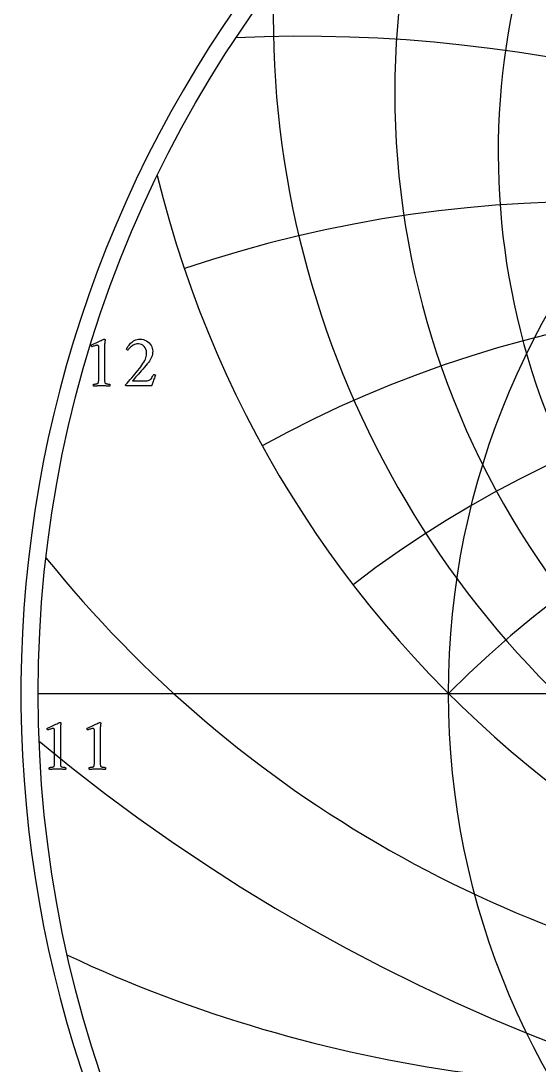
# Model space of a CAD drawing. Header units: millimetres. Extents: x -71 to 71, y -71 to 73.
# Drawn here: x -71.2 to -40.6, y -22 to 39.8 of the extents above; entities that cross this region are included whole.
import ezdxf

# ---------------------------------------------------------------- set-up
doc = ezdxf.new("R2010")
doc.units = ezdxf.units.MM
for name, color, linetype in [('CUT_OUTER', 1, 'Continuous'), ('ENGRAVE', 7, 'Continuous'), ('ENGRAVE_FINE', 8, 'Continuous'), ('TEXT', 5, 'Continuous')]:
    doc.layers.add(name, color=color, linetype=linetype)

msp = doc.modelspace()

# ---------------------------------------------------------------- linework, layer by layer
at = {"layer": 'CUT_OUTER'}
msp.add_arc((-0.0002, -0.0002), 71.2199, 143.788848, 87.803032, dxfattribs=at)
at = {"layer": 'ENGRAVE'}
msp.add_lwpolyline([(-70.2, 0), (70.2, 0)], dxfattribs=at)
for radius in [70.2, 45.9522]:
    msp.add_circle((0, 0), radius, dxfattribs=at)
for centre, radius, start, end in [((0, 31.9775), 43.0096, 131.640882, 48.359118), ((0, 35.5109), 49.1225, 158.934283, 21.065717), ((0, 40.0341), 56.3066, 178.031366, 1.968634), ((0, 45.9522), 64.9862, 193.623472, 346.376528), ((0, -45.9522), 64.9862, 45, 135), ((0, -45.9522), 64.9862, 45, 135), ((-14.1227, 52.7065), 71.3375, 218.773878, 261.913064), ((-33.8126, 58.5652), 81.7605, 244.919203, 279.430551)]:
    msp.add_arc(centre, radius, start, end, dxfattribs=at)
at = {"layer": 'ENGRAVE_FINE'}
for centre, radius, start, end in [((-77.4475, -45.9522), 101.1006, 17.146853, 73.284845), ((-77.4475, -45.9522), 101.1006, 17.146853, 73.284845), ((-54.5299, -45.9522), 84.8334, 21.864224, 92.68985), ((-54.5299, -45.9522), 84.8334, 21.864224, 92.68985), ((-37.5198, -45.9522), 75.0396, 26.898951, 108.68574), ((-37.5198, -45.9522), 75.0396, 26.898951, 108.68574), ((-23.653, -45.9522), 69.1569, 32.348066, 118.786424), ((-23.653, -45.9522), 69.1569, 32.348066, 118.786424), ((-11.4588, -45.9522), 65.9887, 38.331472, 127.454375), ((-11.4588, -45.9522), 65.9887, 38.331472, 127.454375), ((0, 81.6225), 109.7821, 230.287975, 309.712025)]:
    msp.add_arc(centre, radius, start, end, dxfattribs=at)
at = {"layer": 'TEXT'}
for points in [[(-66.6186, 18.6897), (-66.6186, 20.4389), (-66.6199, 20.4818), (-66.6236, 20.5175), (-66.6298, 20.546), (-66.6386, 20.5673), (-66.6503, 20.5828), (-66.6657, 20.5939), (-66.6846, 20.6005), (-66.7072, 20.6027), (-66.7349, 20.6007), (-66.7692, 20.5944), (-66.8102, 20.5841), (-66.8578, 20.5695), (-66.9057, 20.5536), (-66.9474, 20.5391), (-66.9831, 20.5259), (-67.0128, 20.5142), (-67.0302, 20.5305), (-67.0427, 20.5485), (-67.0501, 20.5681), (-67.0526, 20.5895), (-67.0526, 20.5897), (-67.0526, 20.5906), (-67.0526, 20.5919), (-67.0526, 20.5939), (-67.0521, 20.6019), (-67.0504, 20.6083), (-67.0476, 20.613), (-67.0438, 20.616), (-66.9556, 20.656), (-66.8683, 20.6963), (-66.7818, 20.7368), (-66.6961, 20.7777), (-66.6145, 20.8168), (-66.54, 20.8524), (-66.4728, 20.8844), (-66.4127, 20.9127), (-66.363, 20.936), (-66.3269, 20.9526), (-66.3044, 20.9625), (-66.2954, 20.9659), (-66.2865, 20.9659), (-66.2763, 20.9642), (-66.2677, 20.9592), (-66.2608, 20.9509), (-66.2555, 20.9393), (-66.2514, 20.9266), (-66.2478, 20.9149), (-66.2447, 20.9044), (-66.2422, 20.895), (-66.2433, 20.8882), (-66.2467, 20.8679), (-66.2522, 20.834), (-66.2599, 20.7865), (-66.2677, 20.7266), (-66.2732, 20.6553), (-66.2765, 20.5727), (-66.2777, 20.4787), (-66.2777, 18.6897), (-66.2775, 18.6418), (-66.2771, 18.5956), (-66.2764, 18.551), (-66.2754, 18.5081), (-66.2734, 18.468), (-66.2693, 18.4317), (-66.2634, 18.3993), (-66.2555, 18.3708), (-66.248, 18.36), (-66.2345, 18.3498), (-66.2148, 18.3401), (-66.1891, 18.331), (-66.1599, 18.3228), (-66.1299, 18.316), (-66.099, 18.3106), (-66.0673, 18.3066), (-66.0376, 18.3037), (-66.0125, 18.3016), (-65.9922, 18.3004), (-65.9765, 18.3), (-65.9706, 18.2895), (-65.966, 18.2756), (-65.9628, 18.2585), (-65.961, 18.238), (-65.9612, 18.2175), (-65.9638, 18.2003), (-65.9689, 18.1865), (-65.9765, 18.176), (-66.0416, 18.1803), (-66.1038, 18.1843), (-66.1633, 18.188), (-66.2201, 18.1915), (-66.2765, 18.1944), (-66.3352, 18.1965), (-66.3961, 18.1977), (-66.4592, 18.1981), (-66.5198, 18.1977), (-66.5777, 18.1965), (-66.6328, 18.1944), (-66.6851, 18.1915), (-66.7379, 18.188), (-66.7947, 18.1843), (-66.8553, 18.1803), (-66.9198, 18.176), (-66.9274, 18.1865), (-66.9325, 18.2003), (-66.9351, 18.2175), (-66.9353, 18.238), (-66.9335, 18.2585), (-66.9303, 18.2756), (-66.9257, 18.2895), (-66.9198, 18.3), (-66.9041, 18.3004), (-66.8838, 18.3016), (-66.8587, 18.3037), (-66.829, 18.3066), (-66.7973, 18.3106), (-66.7664, 18.316), (-66.7364, 18.3228), (-66.7072, 18.331), (-66.6817, 18.3401), (-66.6629, 18.3498), (-66.6507, 18.36), (-66.6452, 18.3708), (-66.6372, 18.3993), (-66.6308, 18.4317), (-66.6261, 18.468), (-66.6231, 18.5081), (-66.6211, 18.551), (-66.6197, 18.5956), (-66.6189, 18.6418), (-66.6186, 18.6897)], [(-63.2619, 18.8358), (-63.2843, 18.7809), (-63.3073, 18.7223), (-63.3308, 18.6602), (-63.3549, 18.5945), (-63.3787, 18.5282), (-63.4014, 18.4644), (-63.423, 18.4031), (-63.4435, 18.3443), (-63.4618, 18.2914), (-63.4767, 18.2479), (-63.4883, 18.2139), (-63.4966, 18.1893), (-64.9934, 18.1893), (-65.0002, 18.1944), (-65.0073, 18.2009), (-65.0146, 18.2088), (-65.0222, 18.2181), (-65.029, 18.2276), (-65.0338, 18.2363), (-65.0367, 18.2442), (-65.0377, 18.2513), (-64.9464, 18.3542), (-64.8539, 18.4594), (-64.7604, 18.5668), (-64.6657, 18.6764), (-64.5716, 18.7868), (-64.4797, 18.8967), (-64.3901, 19.006), (-64.3026, 19.1148), (-64.2193, 19.2211), (-64.1421, 19.3229), (-64.0709, 19.4204), (-64.0059, 19.5134), (-63.9454, 19.6077), (-63.8968, 19.696), (-63.8602, 19.7782), (-63.8354, 19.8543), (-63.8189, 19.9282), (-63.8072, 20.0038), (-63.8001, 20.081), (-63.7978, 20.1599), (-63.8062, 20.2662), (-63.8315, 20.3636), (-63.8737, 20.4522), (-63.9328, 20.5319), (-64.0049, 20.5978), (-64.0862, 20.6448), (-64.1765, 20.673), (-64.276, 20.6824), (-64.3596, 20.6777), (-64.4377, 20.6636), (-64.5102, 20.6401), (-64.5772, 20.6072), (-64.6383, 20.5687), (-64.6934, 20.5286), (-64.7424, 20.4868), (-64.7853, 20.4433), (-64.8218, 20.4018), (-64.8517, 20.3658), (-64.875, 20.3354), (-64.8916, 20.3105), (-64.905, 20.3123), (-64.9187, 20.3177), (-64.9327, 20.3267), (-64.9469, 20.3392), (-64.9595, 20.3527), (-64.9685, 20.3642), (-64.9739, 20.3737), (-64.9757, 20.3813), (-64.9662, 20.4047), (-64.9508, 20.435), (-64.9296, 20.4722), (-64.9026, 20.5164), (-64.8698, 20.5645), (-64.8312, 20.6138), (-64.7868, 20.6642), (-64.7366, 20.7157), (-64.6814, 20.7658), (-64.622, 20.812), (-64.5585, 20.8543), (-64.4908, 20.8928), (-64.419, 20.9248), (-64.343, 20.9476), (-64.2629, 20.9613), (-64.1786, 20.9659), (-64.0769, 20.9594), (-63.9799, 20.9398), (-63.8876, 20.9073), (-63.8, 20.8618), (-63.7192, 20.806), (-63.6472, 20.7428), (-63.5841, 20.6721), (-63.5298, 20.5939), (-63.4862, 20.5106), (-63.4551, 20.4245), (-63.4364, 20.3357), (-63.4302, 20.244), (-63.4344, 20.1524), (-63.4468, 20.0636), (-63.4676, 19.9775), (-63.4966, 19.8942), (-63.5329, 19.8137), (-63.5752, 19.7359), (-63.6237, 19.6609), (-63.6782, 19.5886), (-63.7555, 19.4941), (-63.8371, 19.3966), (-63.9227, 19.2959), (-64.0125, 19.1923), (-64.1032, 19.0888), (-64.1913, 18.9886), (-64.277, 18.8917), (-64.3602, 18.7982), (-64.4379, 18.7108), (-64.5074, 18.6327), (-64.5686, 18.5636), (-64.6214, 18.5037), (-63.7623, 18.5037), (-63.701, 18.5088), (-63.6455, 18.5242), (-63.5958, 18.5498), (-63.552, 18.5856), (-63.5117, 18.632), (-63.4728, 18.6891), (-63.4353, 18.7571), (-63.3992, 18.8358), (-63.3928, 18.8474), (-63.3826, 18.8557), (-63.3685, 18.8607), (-63.3505, 18.8624), (-63.3427, 18.8618), (-63.3328, 18.8602), (-63.3206, 18.8574), (-63.3062, 18.8535), (-63.2918, 18.8491), (-63.2796, 18.8447), (-63.2697, 18.8402), (-63.2619, 18.8358)], [(-69.2303, -3.9878), (-69.2303, -2.2386), (-69.2316, -2.1957), (-69.2353, -2.16), (-69.2415, -2.1315), (-69.2502, -2.1102), (-69.262, -2.0947), (-69.2774, -2.0836), (-69.2963, -2.077), (-69.3189, -2.0748), (-69.3466, -2.0768), (-69.3809, -2.0831), (-69.4218, -2.0935), (-69.4695, -2.108), (-69.5173, -2.1239), (-69.5591, -2.1384), (-69.5948, -2.1516), (-69.6244, -2.1633), (-69.6419, -2.147), (-69.6543, -2.129), (-69.6618, -2.1094), (-69.6643, -2.0881), (-69.6643, -2.0878), (-69.6643, -2.087), (-69.6643, -2.0856), (-69.6643, -2.0836), (-69.6637, -2.0756), (-69.6621, -2.0692), (-69.6593, -2.0645), (-69.6554, -2.0615), (-69.5673, -2.0215), (-69.48, -1.9812), (-69.3935, -1.9407), (-69.3078, -1.8999), (-69.2262, -1.8607), (-69.1517, -1.8251), (-69.0845, -1.7932), (-69.0244, -1.7648), (-68.9747, -1.7415), (-68.9386, -1.7249), (-68.916, -1.715), (-68.907, -1.7116), (-68.8982, -1.7116), (-68.888, -1.7133), (-68.8794, -1.7183), (-68.8725, -1.7266), (-68.8672, -1.7382), (-68.863, -1.7509), (-68.8594, -1.7626), (-68.8564, -1.7731), (-68.8539, -1.7825), (-68.855, -1.7893), (-68.8583, -1.8096), (-68.8639, -1.8435), (-68.8716, -1.891), (-68.8794, -1.9509), (-68.8849, -2.0222), (-68.8882, -2.1048), (-68.8893, -2.1988), (-68.8893, -3.9878), (-68.8892, -4.0357), (-68.8888, -4.0819), (-68.8881, -4.1265), (-68.8871, -4.1694), (-68.885, -4.2095), (-68.881, -4.2458), (-68.8751, -4.2782), (-68.8672, -4.3067), (-68.8597, -4.3175), (-68.8462, -4.3277), (-68.8265, -4.3374), (-68.8008, -4.3465), (-68.7716, -4.3547), (-68.7415, -4.3615), (-68.7107, -4.3669), (-68.679, -4.3709), (-68.6492, -4.3738), (-68.6242, -4.3759), (-68.6038, -4.3771), (-68.5882, -4.3775), (-68.5823, -4.3881), (-68.5777, -4.4019), (-68.5745, -4.4191), (-68.5727, -4.4395), (-68.5728, -4.46), (-68.5755, -4.4772), (-68.5806, -4.491), (-68.5882, -4.5015), (-68.6532, -4.4972), (-68.7155, -4.4932), (-68.775, -4.4895), (-68.8318, -4.486), (-68.8882, -4.4831), (-68.9469, -4.481), (-69.0078, -4.4798), (-69.0709, -4.4794), (-69.1315, -4.4798), (-69.1894, -4.481), (-69.2444, -4.4831), (-69.2967, -4.486), (-69.3496, -4.4895), (-69.4063, -4.4932), (-69.467, -4.4972), (-69.5315, -4.5015), (-69.5391, -4.491), (-69.5442, -4.4772), (-69.5468, -4.46), (-69.5469, -4.4395), (-69.5452, -4.4191), (-69.542, -4.4019), (-69.5374, -4.3881), (-69.5315, -4.3775), (-69.5158, -4.3771), (-69.4955, -4.3759), (-69.4704, -4.3738), (-69.4407, -4.3709), (-69.409, -4.3669), (-69.3781, -4.3615), (-69.3481, -4.3547), (-69.3189, -4.3465), (-69.2934, -4.3374), (-69.2746, -4.3277), (-69.2624, -4.3175), (-69.2569, -4.3067), (-69.2489, -4.2782), (-69.2425, -4.2458), (-69.2378, -4.2095), (-69.2347, -4.1694), (-69.2328, -4.1265), (-69.2314, -4.0819), (-69.2306, -4.0357), (-69.2303, -3.9878)], [(-66.8744, -3.9878), (-66.8744, -2.2386), (-66.8757, -2.1957), (-66.8794, -2.16), (-66.8856, -2.1315), (-66.8943, -2.1102), (-66.9061, -2.0947), (-66.9215, -2.0836), (-66.9404, -2.077), (-66.963, -2.0748), (-66.9907, -2.0768), (-67.025, -2.0831), (-67.0659, -2.0935), (-67.1136, -2.108), (-67.1614, -2.1239), (-67.2032, -2.1384), (-67.2389, -2.1516), (-67.2685, -2.1633), (-67.286, -2.147), (-67.2984, -2.129), (-67.3059, -2.1094), (-67.3084, -2.0881), (-67.3084, -2.0878), (-67.3084, -2.087), (-67.3084, -2.0856), (-67.3084, -2.0836), (-67.3078, -2.0756), (-67.3062, -2.0692), (-67.3034, -2.0645), (-67.2995, -2.0615), (-67.2114, -2.0215), (-67.1241, -1.9812), (-67.0376, -1.9407), (-66.9519, -1.8999), (-66.8703, -1.8607), (-66.7958, -1.8251), (-66.7286, -1.7932), (-66.6685, -1.7648), (-66.6188, -1.7415), (-66.5827, -1.7249), (-66.5601, -1.715), (-66.5511, -1.7116), (-66.5423, -1.7116), (-66.532, -1.7133), (-66.5235, -1.7183), (-66.5165, -1.7266), (-66.5113, -1.7382), (-66.5071, -1.7509), (-66.5035, -1.7626), (-66.5005, -1.7731), (-66.498, -1.7825), (-66.4991, -1.7893), (-66.5024, -1.8096), (-66.508, -1.8435), (-66.5157, -1.891), (-66.5235, -1.9509), (-66.529, -2.0222), (-66.5323, -2.1048), (-66.5334, -2.1988), (-66.5334, -3.9878), (-66.5333, -4.0357), (-66.5329, -4.0819), (-66.5322, -4.1265), (-66.5312, -4.1694), (-66.5291, -4.2095), (-66.5251, -4.2458), (-66.5192, -4.2782), (-66.5113, -4.3067), (-66.5038, -4.3175), (-66.4903, -4.3277), (-66.4706, -4.3374), (-66.4449, -4.3465), (-66.4157, -4.3547), (-66.3856, -4.3615), (-66.3548, -4.3669), (-66.3231, -4.3709), (-66.2933, -4.3738), (-66.2683, -4.3759), (-66.2479, -4.3771), (-66.2323, -4.3775), (-66.2264, -4.3881), (-66.2218, -4.4019), (-66.2186, -4.4191), (-66.2168, -4.4395), (-66.2169, -4.46), (-66.2196, -4.4772), (-66.2247, -4.491), (-66.2323, -4.5015), (-66.2973, -4.4972), (-66.3596, -4.4932), (-66.4191, -4.4895), (-66.4759, -4.486), (-66.5323, -4.4831), (-66.591, -4.481), (-66.6519, -4.4798), (-66.715, -4.4794), (-66.7756, -4.4798), (-66.8335, -4.481), (-66.8885, -4.4831), (-66.9408, -4.486), (-66.9937, -4.4895), (-67.0504, -4.4932), (-67.1111, -4.4972), (-67.1755, -4.5015), (-67.1832, -4.491), (-67.1883, -4.4772), (-67.1909, -4.46), (-67.191, -4.4395), (-67.1892, -4.4191), (-67.1861, -4.4019), (-67.1815, -4.3881), (-67.1755, -4.3775), (-67.1599, -4.3771), (-67.1396, -4.3759), (-67.1145, -4.3738), (-67.0848, -4.3709), (-67.0531, -4.3669), (-67.0222, -4.3615), (-66.9922, -4.3547), (-66.963, -4.3465), (-66.9375, -4.3374), (-66.9187, -4.3277), (-66.9065, -4.3175), (-66.901, -4.3067), (-66.893, -4.2782), (-66.8866, -4.2458), (-66.8819, -4.2095), (-66.8788, -4.1694), (-66.8769, -4.1265), (-66.8755, -4.0819), (-66.8747, -4.0357), (-66.8744, -3.9878)]]:
    msp.add_lwpolyline(points, close=True, dxfattribs=at)

doc.saveas('drawing.dxf')
